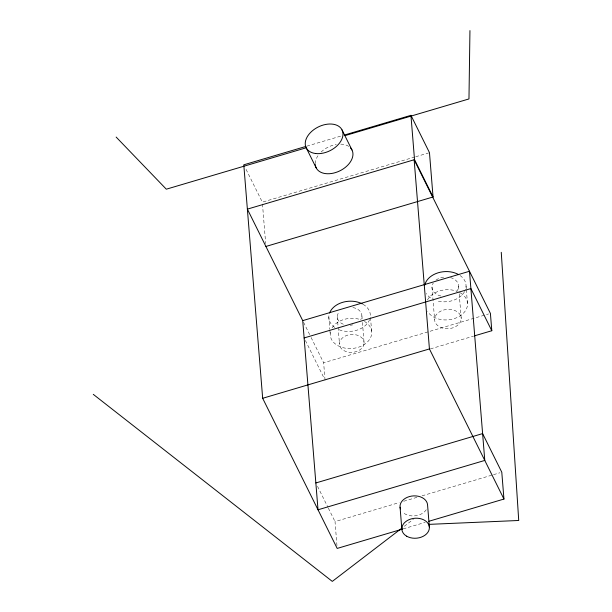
<?xml version="1.0" encoding="UTF-8"?>
<svg xmlns="http://www.w3.org/2000/svg" width="612" height="612" viewBox="0 0 612 612"><rect width="100%" height="100%" fill="white"/><g stroke="black" fill="none" stroke-linecap="round" stroke-linejoin="round"><path stroke-width="0.46" stroke-dasharray="3.06 2.29" d="M404.272 526.289L413.36 519.328M306.819 146.161L341.527 135.887M414.859 156.993L262.326 202.144L245.481 168.208M415.77 156.726L428.561 152.939M325.041 380.083L323.641 362.763L488.575 313.948M430.412 348.894L473.481 336.149M336.967 545.644L335.024 521.592L399.162 502.605M403.744 501.251L417.491 497.181M422.073 495.827L492.622 474.943M493.54 474.667L499.95 472.77M403.163 528.89L425.156 522.38M303.56 322.31L310.674 336.638M311.095 337.48L323.641 362.763M305.38 340.471L324.207 378.4M317.513 486.318L327.94 507.317M328.353 508.159L335.024 521.592M466.069 286.026L466.283 288.749M466.359 289.652L467.53 304.149M458.602 286.271L459.138 292.926M459.214 293.875L461.219 318.592A13.326 9.67 -4.6 0 1 441.16 327.627A13.326 9.67 -4.6 0 1 441.351 310.85A13.326 9.67 -4.6 0 1 461.219 318.592M431.988 287.127L434.597 319.456M370.512 317.544L371.744 332.752M361.914 315.914L362.136 318.722M362.442 322.455L364.102 343.018A12.339 8.95 -4.6 0 1 345.535 351.38A12.339 8.95 -4.6 0 1 345.703 335.85A12.339 8.95 -4.6 0 1 364.102 343.018M337.266 316.71L339.461 343.814M328.82 316.985L329.814 329.34M329.891 330.296L330.205 334.098M262.479 204.025L265.677 243.63M426.235 509.742A13.801 10.006 -4.6 0 1 402.444 512.014M315.226 163.611A20.02 13.235 -26.4 0 1 318.76 154.622M321.132 152.005A20.02 13.235 -26.4 0 1 336.279 144.44M340.746 144.118A20.02 13.235 -26.4 0 1 349.146 146.673M364.454 321.415A20.8 15.086 -4.6 0 1 368.753 340.563A20.8 15.086 -4.6 0 1 343.255 347.746A20.8 15.086 -4.6 0 1 330.694 330.931M332.071 327.887A20.8 15.086 -4.6 0 1 360.72 319.709M460.247 292.811A20.8 15.086 -4.6 0 1 459.122 316.488A20.8 15.086 -4.6 0 1 427.719 311.584M427.428 300.033A20.8 15.086 -4.6 0 1 457.294 291.396M460.102 275.538A20.8 15.086 -4.6 0 1 465.311 289.966M464.623 291.488A20.8 15.086 -4.6 0 1 436.356 300.683M430.488 297.86A20.8 15.086 -4.6 0 1 426.25 293.462M450.486 277.588A13.326 9.67 -4.6 0 1 456.766 291.167M440.915 296.009A13.326 9.67 -4.6 0 1 433.281 282.989M435.958 280.151A13.326 9.67 -4.6 0 1 443.662 277.152M369.61 319.579A20.8 15.086 -4.6 0 1 339.056 329.738M334.779 327.474A20.8 15.086 -4.6 0 1 329.103 314.606M363.077 304.302A20.8 15.086 -4.6 0 1 370.359 315.647M352.872 307.553A12.339 8.95 -4.6 0 1 360.713 319.747M352.68 324.873A12.339 8.95 -4.6 0 1 350.293 325.24M343.34 324.276A12.339 8.95 -4.6 0 1 338.972 312.174"/><path stroke-width="0.92" d="M469.947 30.6L468.968 98.937L345.321 135.535M402 528.026L332.301 581.4L93.276 394.342M305.901 146.429L243.79 164.819L262.67 398.29L337.189 548.421L402.245 529.166M344.265 135.076L410.943 115.339L429.471 152.663L433.051 196.98L265.906 246.452M410.943 115.339L414.523 159.655L247.378 209.128L302.726 320.627L318.018 509.788L484.781 460.431L469.488 271.261L302.726 320.627M304.126 337.946L470.888 288.581L491.803 330.725L474.392 335.873M262.67 398.29L429.433 348.932L414.14 159.763L490.403 313.405L491.803 330.725M315.846 482.96L482.608 433.602L501.786 472.227L503.951 499.055L428.821 521.294M428.591 524.385L518.724 520.483L501.259 252.32M116.142 137.065L166.311 189.192L306.207 147.783L316.182 167.879M414.523 159.655L433.051 196.98M342.024 129.897L351.999 149.994M429.433 348.932L503.951 499.055M429.341 526.917L427.536 504.594A13.801 10.006 -4.6 0 0 411.516 496.103A13.801 10.006 -4.6 0 0 400.462 508.924M400.064 507.218L401.87 529.541M350.492 147.859A20.02 13.235 -26.4 0 1 339.453 171.046A20.02 13.235 -26.4 0 1 315.257 164.513M424.804 284.993A20.8 15.086 -4.6 0 1 438.184 272.776A20.8 15.086 -4.6 0 1 458.778 274.689M329.57 313.046A20.8 15.086 -4.6 0 1 362.365 303.912M406.659 536.196A13.801 10.006 -4.6 0 0 429.15 529.533A13.801 10.006 -4.6 0 0 411.004 518.961A13.801 10.006 -4.6 0 0 406.659 536.196M315.662 153.528A20.02 13.235 -26.4 0 0 342.957 133.263A20.02 13.235 -26.4 0 0 313.734 129.729A20.02 13.235 -26.4 0 0 315.662 153.528"/></g></svg>
